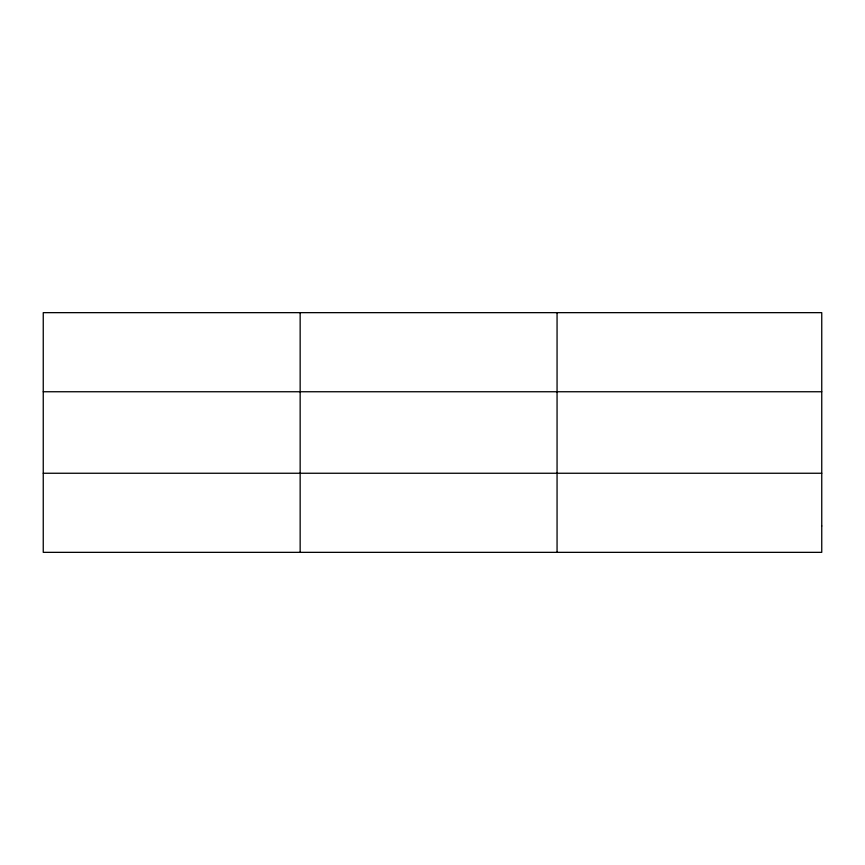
<?xml version="1.0" encoding="UTF-8"?>
<svg xmlns="http://www.w3.org/2000/svg" width="865" height="865" viewBox="0 0 865 865"><rect width="100%" height="100%" fill="white"/><g stroke="black" fill="none" stroke-linecap="round" stroke-linejoin="round"><path stroke-width="1.3" d="M300.155 552.346L300.155 312.654M557.06 552.346L557.06 312.654M43.25 391.748L821.75 391.748M43.25 473.252L821.75 473.252M821.75 525.974L821.75 552.346L43.25 552.346L43.25 312.654L821.75 312.654L821.75 525.974"/></g></svg>
